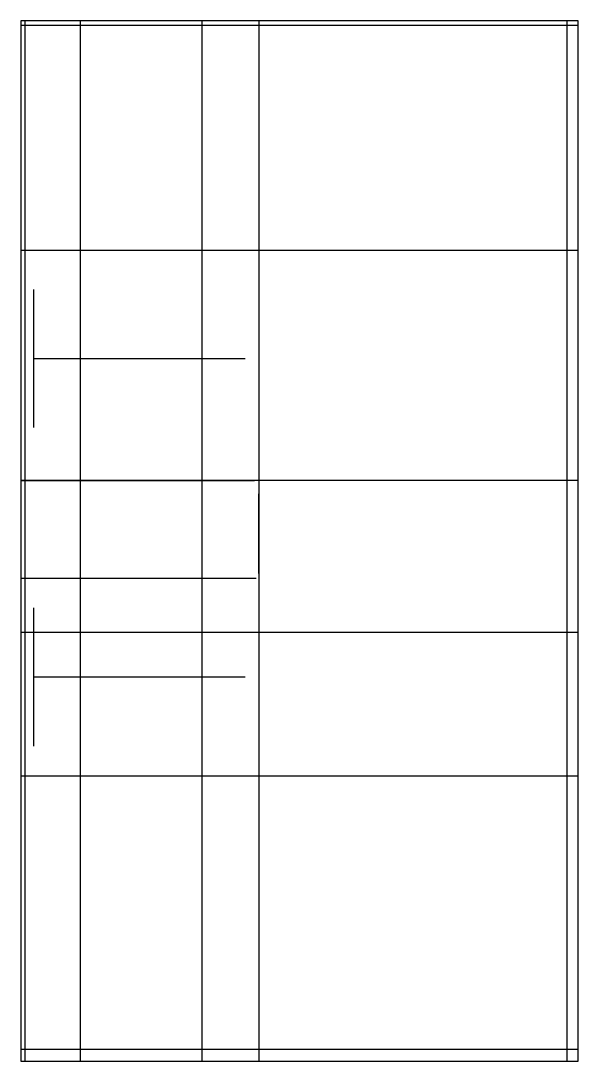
# Model space of a CAD drawing. Header units: millimetres. Extents: x 85470 to 95550, y 44380 to 63200.
import ezdxf

# ---------------------------------------------------------------- set-up
doc = ezdxf.new("R2010")
doc.units = ezdxf.units.MM
for name, color, linetype in [('METAL-AXES', 8, 'Continuous'), ('METAL-EXISTANT', 8, 'Continuous'), ('METAL-OUVRAGE', 5, 'Continuous')]:
    doc.layers.add(name, color=color, linetype=linetype)

msp = doc.modelspace()

# ---------------------------------------------------------------- linework, layer by layer
at = {"layer": 'METAL-AXES'}
for p, q in [((85470, 63120), (95550, 63120)), ((85550, 44380), (85550, 63200)), ((86550, 44380), (86550, 63200)), ((88750, 44380), (88750, 63200)), ((89780, 44380), (89780, 63200)), ((95350, 44380), (95350, 63200)), ((85470, 59050), (95550, 59050)), ((85470, 54890), (95550, 54890)), ((85470, 52140), (95550, 52140)), ((85470, 49540), (95550, 49540)), ((85470, 44600), (95550, 44600))]:
    msp.add_line(p, q, dxfattribs=at)
at = {"layer": 'METAL-EXISTANT'}
msp.add_lwpolyline([(85470, 44380), (95550, 44380), (95550, 63200), (85470, 63200), (85470, 44380)], dxfattribs=at)
at = {"layer": 'METAL-OUVRAGE'}
for p, q in [((85705, 55842), (85705, 58341)), ((85705, 57091), (89525, 57091)), ((85475, 54887), (89698, 54887)), ((92798, 54892), (94275, 54892)), ((89774, 53202), (89774, 54641)), ((85475, 53116), (89725, 53116)), ((85705, 50079), (85705, 52580)), ((94075, 52140), (95325, 52140)), ((85705, 51331), (89525, 51331)), ((86474, 49541), (89725, 49541)), ((88750, 44586), (88750, 49466))]:
    msp.add_line(p, q, dxfattribs=at)

doc.saveas('drawing.dxf')
